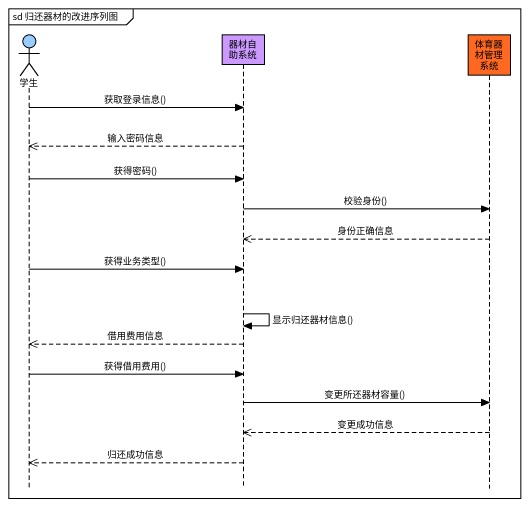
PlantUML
@startuml
mainframe sd 归还器材的改进序列图
hide footbox
actor 学生 #99CCFF
participant 器材自助系统 #CC99FF
participant 体育器材管理系统 #FF6820

学生 -> 器材自助系统 : 获取登录信息()
器材自助系统 -->> 学生 : 输入密码信息
学生 -> 器材自助系统 : 获得密码()
器材自助系统 -> 体育器材管理系统 : 校验身份()
体育器材管理系统 -->> 器材自助系统 : 身份正确信息
学生 -> 器材自助系统 : 获得业务类型()
器材自助系统 -> 器材自助系统 : 显示归还器材信息()
器材自助系统 -->> 学生 : 借用费用信息
学生 -> 器材自助系统 : 获得借用费用()
器材自助系统 -> 体育器材管理系统 : 变更所还器材容量()
体育器材管理系统 -->> 器材自助系统 : 变更成功信息
器材自助系统 -->> 学生 : 归还成功信息
@enduml
